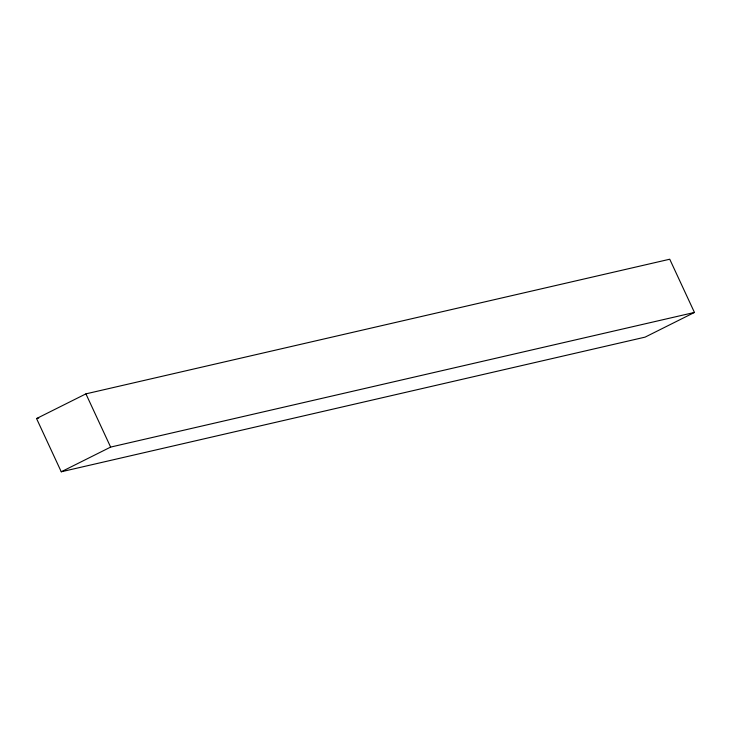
<?xml version="1.0" encoding="UTF-8"?>
<svg xmlns="http://www.w3.org/2000/svg" width="731" height="731" viewBox="0 0 731 731"><rect width="100%" height="100%" fill="white"/><g stroke="black" fill="none" stroke-linecap="round" stroke-linejoin="round"><path stroke-width="1.1" d="M36.55 418.552L85.92 393.863L669.742 259.222L694.45 312.448L645.08 337.137L61.258 471.778L36.55 418.552L38.77 418.041M61.258 471.778L110.628 447.089L694.45 312.448M85.92 393.863L110.628 447.089"/></g></svg>
